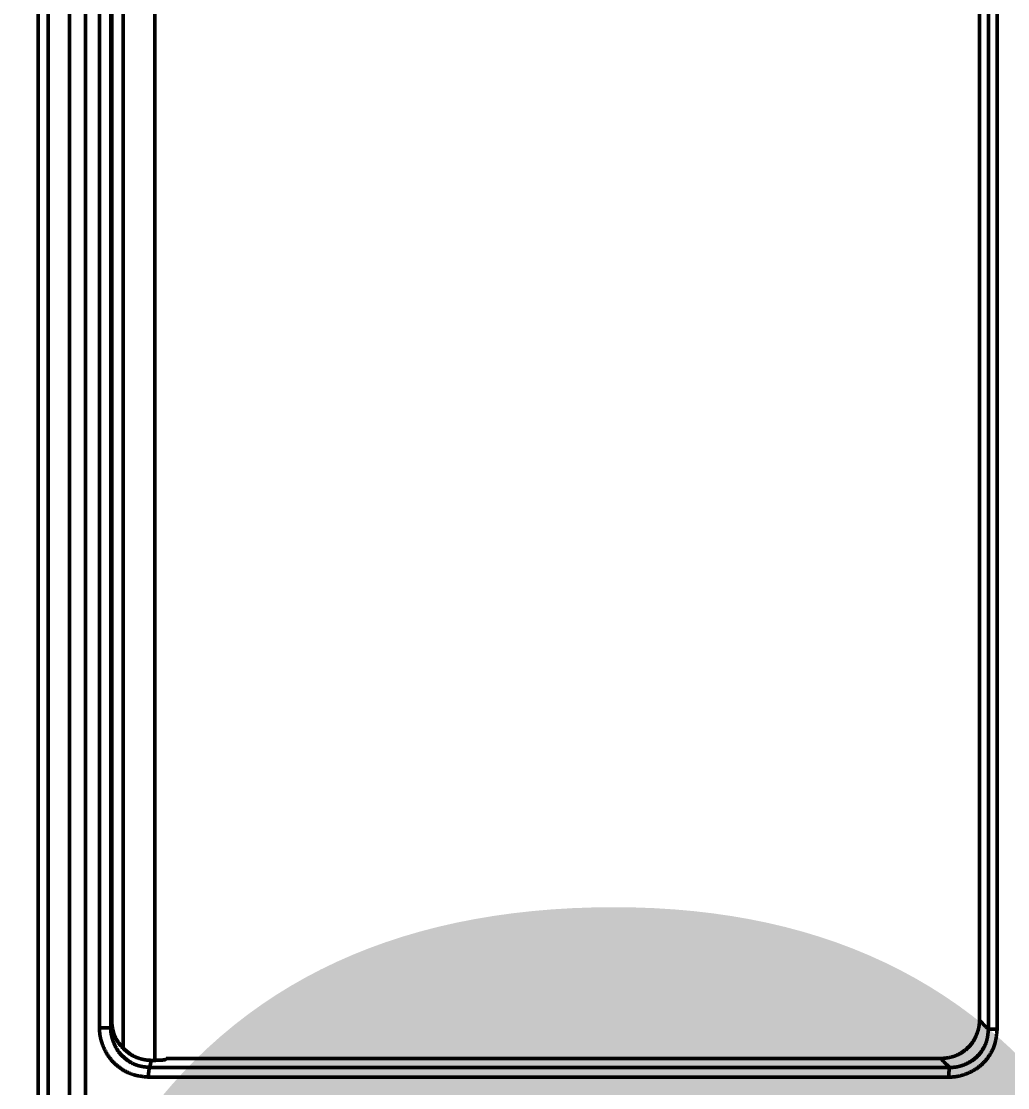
# Model space of a CAD drawing. Header units: millimetres. Extents: x -6033 to 120673, y -4970 to 90533.
# Drawn here: x 87082.5 to 87133.4, y 68398.7 to 68453.7 of the extents above; entities that cross this region are included whole.
import ezdxf
from ezdxf.enums import TextEntityAlignment as Align

# ---------------------------------------------------------------- set-up
doc = ezdxf.new("R2010")
doc.units = ezdxf.units.MM
doc.linetypes.add('I-PLAN$0$ACAD_ISO02W100', pattern=[15, 12, -3])
doc.linetypes.add('I-PLAN$0$DASH', pattern=[0.35, 0.25, -0.1])
doc.layers.get('DefPoints').update_dxf_attribs({"color": 250})
for name, color, linetype, lineweight in [('_ACM-A-ANNO-DIMS-b', 2, 'Continuous', 18), ('_ACM-A-ANNO-DIMS-c', 2, 'Continuous', 18), ('I-AR$0$I-SCOPE', 252, 'Continuous', 35), ('I-PLAN$0$_ACM-A-WALL-HACH', 251, 'Continuous', 9)]:
    doc.layers.add(name, color=color, linetype=linetype, lineweight=lineweight)
for name, color, linetype in [('I-CEILING$0$I-RCP-AIR', 64, 'Continuous'), ('I-CEILING$0$RC-Hatch【天花填充】', 251, 'Continuous'), ('I-FLOOR$0$I-FC-HATCH', 8, 'Continuous'), ('I-PLAN$0$I-PL-FURN', 1, 'I-PLAN$0$DASH'), ('地坪', 7, 'Continuous'), ('天花', 7, 'Continuous')]:
    doc.layers.add(name, color=color, linetype=linetype)
doc.styles.add('_ACM-G-NOTES', font='arial.ttf')
doc.styles.add('I-CEILING$0$黑体', font='simhei.ttf', dxfattribs={"height": 600})
doc.styles.add('I-PLAN$0$Arial', font='ARIALUNI.ttf')
doc.dimstyles.new('_ACM-DIM-A_50', dxfattribs={"dimscale": 50, "dimtxt": 2.5, "dimasz": 1, "dimexe": 1.5, "dimexo": 1, "dimgap": 1, "dimtad": 1, "dimdec": 0, "dimrnd": 5, "dimzin": 1, "dimdsep": 46, "dimtxsty": '_ACM-G-NOTES', "dimblk": 'ARCHTICK', "dimcen": 2.5, "dimclrd": 256, "dimclre": 256, "dimclrt": 256, "dimadec": 3, "dimazin": 0, "dimtfac": 1, "dimtdec": 0, "dimtix": 1, "dimtmove": 0, "dimatfit": 3, "dimldrblk": 'DOTSMALL', "dimfxl": 5, "dimfxlon": 1, "dimlwd": 18, "dimlwe": 18, "dimarcsym": 0})

# ---------------------------------------------------------------- blocks, each defined once
blk = doc.blocks.new('I-AR')
at = {"layer": 'I-AR$0$I-SCOPE'}
h = blk.add_hatch(dxfattribs=at)
h.set_pattern_fill('ANSI31', color=256, scale=200)
h.paths.add_polyline_path([(63300, 72640), (66630, 72640), (66630, 70889.383), (90600, 70890), (90600, 66390), (96650, 66390), (96650, 24876.398), (18340, 24876.398), (18340, 66390), (48090, 66390), (48090, 72640), (51400, 72640), (51400, 72649.887), (52869.5, 72649.887), (52869.5, 72640), (55240, 72640), (55240, 72790), (59460, 72790), (59460, 72640), (61830.5, 72640), (61830.5, 72649.887), (63300, 72649.887)], flags=16)
h.paths.add_polyline_path([(7330, 0), (7330, -1770), (11180, -1770), (11180, 0), (18450, 0), (18450, 2900), (27550, 2900), (27550, 18090), (37037.331, 18090), (37037.331, 17350), (96200, 17350), (96200, 18120), (114640, 18120), (114640, 84500), (0, 84500), (0, 0)])
blk = doc.blocks.new('I-PLAN')
at = {"layer": 'I-PLAN$0$_ACM-A-WALL-HACH'}
h = blk.add_hatch(dxfattribs=at)
h.set_pattern_fill('ANSI31', color=256, scale=10, angle=45)
h.paths.add_polyline_path([(88260, 70790), (88260, 70890), (88030, 70890), (88030, 70790), (88230, 70790)], flags=17)
h.paths.add_polyline_path([(79671.546, 69390), (78155, 69390), (78155, 68990), (77955, 68990), (77955, 69590), (79671.546, 69590)], flags=17)
h.paths.add_polyline_path([(80271.546, 69390), (80271.546, 69590), (80780, 69590), (80780, 68990), (80580, 68990), (80580, 69390)], flags=17)
h.paths.add_polyline_path([(74580, 69590), (73930, 69590), (73930, 69390), (74580, 69390)])
h.paths.add_polyline_path([(68780, 69590), (69430, 69590), (69430, 69390), (68780, 69390)])
h.paths.add_polyline_path([(87280, 66490), (87480, 66490), (87480, 66390), (87280, 66390)])
h.paths.add_polyline_path([(82180, 68990), (82180, 69390), (84230, 69390), (84230, 66490), (84430, 66490), (84430, 69390), (85280, 69390), (85280, 69590), (81980, 69590), (81980, 68990)])
h.paths.add_polyline_path([(87480, 67390), (87480, 69390), (88280, 69390), (88280, 69590), (88080, 69590), (86480, 69590), (86480, 69390), (87280, 69390), (87280, 67390)], flags=17)
h.paths.add_polyline_path([(72130, 68170), (72130, 66490), (72330, 66490), (72330, 67870), (73130, 67870), (73130, 68070), (72330, 68070), (72330, 68170)])
h.paths.add_polyline_path([(71230, 68170), (71230, 66390), (71030, 66390), (71030, 67870), (70230, 67870), (70230, 68070), (71030, 68070), (71030, 68170)])
h.paths.add_polyline_path([(72130, 69070), (72330, 69070), (72330, 69390), (73030, 69390), (73030, 69590), (72130, 69590)])
h.paths.add_polyline_path([(71230, 69070), (71030, 69070), (71030, 69390), (70330, 69390), (70330, 69590), (71230, 69590)])
h.paths.add_polyline_path([(67800, 69490), (67830, 69490), (67830, 69590), (67800, 69590)], flags=17)
h.paths.add_polyline_path([(76755, 69590), (75180, 69590), (75180, 69390), (75330, 69390), (75330, 66390), (75530, 66390), (75530, 69390), (76555, 69390), (76555, 68990), (76755, 68990)])
h.paths.add_polyline_path([(68180, 69590), (68180, 69390), (68030, 69390), (68030, 66520), (67780, 66520), (67780, 66390), (67400, 66390), (67400, 66720), (67830, 66720), (67830, 69590)])
edge = h.paths.add_edge_path()
edge.add_line((89860, 70890), (88860, 70890))
edge.add_line((75530, 66520), (84230, 66520))
edge.add_line((75530, 66720), (84230, 66720))
at = {"layer": 'I-PLAN$0$I-PL-FURN', "linetype": 'I-PLAN$0$ACAD_ISO02W100', "insert": (86615.717, 68406.556), "char_height": 100, "width": 151170.16662, "attachment_point": 1, "style": 'I-PLAN$0$Arial'}
blk.add_mtext('{\\fArial Unicode MS|b0|i0|c134|p34;1800x700}', dxfattribs=at)
blk = doc.blocks.new('I-CEILING$0$RPK-22-40FSNQS')
at = {"color": 0, "lineweight": 50}
for p, q in [((-51.987746, -147.186862), (51.989384, -147.186862)), ((51.989384, -147.635026), (51.989384, -147.186862)), ((51.989384, -147.635026), (-51.987746, -147.635026)), ((51.526494, -148.098138), (51.854438, -147.770038)), ((51.854438, -147.770038), (51.989384, -147.635026)), ((51.526494, -148.098138), (-48.000016, -148.098138)), ((53.644514, -149.9451), (53.499988, -150.089616)), ((53.499988, -190.035762), (53.499988, -150.089616)), ((53.95866, -149.630958), (53.644514, -149.9451)), ((53.95866, -190.870548), (53.95866, -149.630958)), ((54.456598, -190.940746), (54.456598, -149.677702)), ((53.499988, -190.035762), (53.539208, -190.043362)), ((53.590916, -190.6207), (-48.000016, -190.6207)), ((53.590916, -190.799142), (53.590916, -190.6207)), ((53.590916, -190.799142), (53.949646, -190.868796)), ((53.949646, -190.868796), (53.95866, -190.870548)), ((52.96833, -192.2505), (-52.928634, -192.2505)), ((-51.906118, -192.88809), (51.914772, -192.88809)), ((51.60921, -192.828874), (-51.57251, -192.828874)), ((51.804252, -192.866678), (51.60921, -192.828874)), ((51.914772, -192.88809), (51.804252, -192.866678)), ((51.914772, -193.466784), (51.914772, -192.88809)), ((51.914772, -193.466784), (-51.906118, -193.466784)), ((-380.681464, -194.185996), (380.681432, -194.185996)), ((380.681416, -195.01459), (-380.681404, -195.01459)), ((381.571642, -196.120488), (-381.571658, -196.120488)), ((381.57182, -196.625502), (-381.571838, -196.625502))]:
    blk.add_line(p, q, dxfattribs=at)
for points in [[(51.989384, -147.186862), (52.016966, -147.189496), (52.044544, -147.192142), (52.072116, -147.194816), (52.099678, -147.197528), (52.127226, -147.20029), (52.154758, -147.203118), (52.18227, -147.206024), (52.209758, -147.20902), (52.23722, -147.21212), (52.26465, -147.215336), (52.292048, -147.218682), (52.319408, -147.22217), (52.346726, -147.225814), (52.374002, -147.229626), (52.40123, -147.233618), (52.428408, -147.237806), (52.455532, -147.2422), (52.4826, -147.246814), (52.509606, -147.251662), (52.536548, -147.256756), (52.563422, -147.262108), (52.590226, -147.267732), (52.616956, -147.27364), (52.643608, -147.279848), (52.67018, -147.286364), (52.696666, -147.293206), (52.723066, -147.300384), (52.749374, -147.30791), (52.775588, -147.3158), (52.801704, -147.324064), (52.82772, -147.332714), (52.85363, -147.341746), (52.879434, -147.351152), (52.905124, -147.360926), (52.9307, -147.37106), (52.956158, -147.38155), (52.981494, -147.392386), (53.006704, -147.403562), (53.031784, -147.415072), (53.056734, -147.42691), (53.081546, -147.439066), (53.10622, -147.451536), (53.130752, -147.464312), (53.155136, -147.477386), (53.17937, -147.490754), (53.203452, -147.504408), (53.227376, -147.51834), (53.25114, -147.532544), (53.274742, -147.547014), (53.298174, -147.56174), (53.321438, -147.57672), (53.344526, -147.591944), (53.367438, -147.607404), (53.390168, -147.623096), (53.412712, -147.639012), (53.43507, -147.655146), (53.457236, -147.67149), (53.479206, -147.688038), (53.500978, -147.704782), (53.522548, -147.721716), (53.543914, -147.738834), (53.565072, -147.75614), (53.586024, -147.773636), (53.606766, -147.791326), (53.627298, -147.809214), (53.64762, -147.827306), (53.66773, -147.845602), (53.687628, -147.86411), (53.70731, -147.88283), (53.726778, -147.901768), (53.74603, -147.920928), (53.765066, -147.940314), (53.783882, -147.959928), (53.802478, -147.979774), (53.820856, -147.999858), (53.83901, -148.020184), (53.856942, -148.040752), (53.874652, -148.06157), (53.892136, -148.08264), (53.909394, -148.103966), (53.926424, -148.12555), (53.943228, -148.1474), (53.959802, -148.169518), (53.976146, -148.191906), (53.992258, -148.21457), (54.00814, -148.237512), (54.023786, -148.260738), (54.039198, -148.284252), (54.054376, -148.308054), (54.069316, -148.332152), (54.08402, -148.356544), (54.09848, -148.381212), (54.112696, -148.406134), (54.12666, -148.431288), (54.140372, -148.45665), (54.153826, -148.4822), (54.167018, -148.507914), (54.179942, -148.53377), (54.192598, -148.559746), (54.204978, -148.585822), (54.21708, -148.611972), (54.228902, -148.638174), (54.240434, -148.664408), (54.251678, -148.690652), (54.262626, -148.716882), (54.273276, -148.743076), (54.283622, -148.76921), (54.293662, -148.795266), (54.303392, -148.821218), (54.312806, -148.847046), (54.3219, -148.872726), (54.330672, -148.898238), (54.339116, -148.923556), (54.34723, -148.948662), (54.355008, -148.97353), (54.362446, -148.99814), (54.36954, -149.02247), (54.376288, -149.046496), (54.382684, -149.070196), (54.388724, -149.09355), (54.394406, -149.116538), (54.39974, -149.13917), (54.40474, -149.161456), (54.409414, -149.183408), (54.413778, -149.20504), (54.417842, -149.226364), (54.421618, -149.247392), (54.425118, -149.268136), (54.428354, -149.288608), (54.431338, -149.308822), (54.434082, -149.328788), (54.436598, -149.348522), (54.438898, -149.368032), (54.440996, -149.387334), (54.4429, -149.406438), (54.444624, -149.425356), (54.446182, -149.444102), (54.447582, -149.462688), (54.44884, -149.481126), (54.449966, -149.499428), (54.45097, -149.517606), (54.451868, -149.535674), (54.452668, -149.553644), (54.453386, -149.571526), (54.454032, -149.589336), (54.454616, -149.607082), (54.455154, -149.62478), (54.455656, -149.642442), (54.456132, -149.660078), (54.456598, -149.677702)], [(53.95866, -149.630958), (53.958348, -149.616808), (53.958024, -149.60265), (53.957682, -149.58847), (53.957312, -149.574262), (53.956902, -149.560014), (53.956444, -149.545716), (53.95593, -149.531358), (53.955348, -149.516932), (53.95469, -149.502428), (53.953946, -149.487834), (53.953104, -149.47314), (53.95216, -149.458338), (53.951098, -149.443418), (53.949914, -149.42837), (53.948596, -149.413182), (53.947132, -149.397848), (53.945518, -149.382354), (53.943738, -149.366692), (53.941788, -149.350854), (53.939656, -149.334826), (53.937332, -149.318602), (53.934806, -149.30217), (53.932072, -149.28552), (53.929116, -149.268642), (53.92593, -149.251528), (53.922506, -149.234166), (53.918832, -149.216548), (53.9149, -149.198662), (53.910702, -149.1805), (53.906224, -149.162052), (53.901462, -149.143312), (53.896416, -149.124292), (53.891088, -149.105012), (53.885484, -149.08549), (53.879604, -149.065742), (53.873454, -149.045788), (53.867034, -149.025644), (53.860352, -149.00533), (53.853406, -148.984862), (53.846204, -148.964258), (53.838744, -148.943536), (53.831034, -148.922714), (53.823074, -148.90181), (53.814868, -148.880844), (53.80642, -148.85983), (53.797732, -148.838788), (53.78881, -148.817736), (53.779654, -148.796692), (53.770268, -148.775672), (53.760654, -148.754696), (53.750818, -148.733782), (53.740762, -148.712946), (53.73049, -148.692206), (53.720002, -148.671582), (53.709304, -148.65109), (53.6984, -148.63075), (53.68729, -148.610576), (53.67598, -148.59059), (53.664472, -148.570808), (53.65277, -148.551248), (53.640876, -148.531924), (53.62879, -148.512838), (53.616516, -148.493984), (53.604052, -148.475362), (53.5914, -148.456966), (53.57856, -148.438796), (53.565536, -148.420846), (53.552324, -148.403116), (53.53893, -148.3856), (53.52535, -148.368298), (53.511588, -148.351202), (53.497646, -148.334314), (53.48352, -148.317628), (53.469216, -148.301142), (53.454732, -148.284854), (53.44007, -148.268758), (53.42523, -148.252854), (53.410212, -148.237136), (53.39502, -148.221602), (53.379654, -148.20625), (53.364112, -148.191076), (53.348398, -148.176076), (53.33251, -148.16125), (53.316452, -148.14659), (53.300224, -148.132098), (53.283826, -148.117768), (53.267258, -148.103598), (53.250524, -148.089584), (53.233622, -148.075724), (53.216554, -148.062012), (53.19932, -148.048452), (53.181924, -148.035042), (53.164368, -148.021792), (53.146656, -148.008704), (53.12879, -147.995788), (53.11077, -147.983044), (53.092604, -147.970482), (53.07429, -147.958104), (53.055834, -147.945918), (53.037238, -147.93393), (53.018502, -147.922142), (52.999634, -147.910562), (52.980632, -147.899196), (52.961502, -147.888048), (52.942244, -147.877126), (52.922862, -147.866432), (52.90336, -147.855972), (52.88374, -147.845754), (52.864004, -147.835782), (52.844154, -147.82606), (52.824196, -147.816598), (52.80413, -147.807396), (52.783958, -147.798462), (52.763686, -147.789802), (52.743314, -147.781422), (52.722848, -147.773326), (52.702286, -147.76552), (52.681636, -147.758008), (52.660896, -147.750798), (52.640072, -147.743896), (52.619166, -147.737302), (52.59818, -147.731008), (52.577116, -147.725008), (52.555978, -147.719286), (52.53477, -147.713836), (52.513492, -147.708646), (52.49215, -147.703706), (52.470742, -147.699004), (52.449276, -147.69453), (52.427752, -147.690276), (52.406172, -147.68623), (52.38454, -147.68238), (52.36286, -147.678718), (52.341132, -147.675234), (52.31936, -147.671916), (52.297548, -147.668752), (52.275696, -147.665736), (52.25381, -147.662854), (52.23189, -147.660096), (52.20994, -147.657452), (52.187962, -147.654914), (52.16596, -147.652468), (52.143936, -147.650106), (52.121892, -147.647816), (52.099832, -147.64559), (52.077758, -147.643414), (52.055674, -147.641282), (52.033582, -147.639178), (52.011484, -147.637098), (51.989384, -147.635026)], [(53.499988, -150.089616), (53.49783, -150.066888), (53.49566, -150.044162), (53.493468, -150.02144), (53.491246, -149.998728), (53.488978, -149.976026), (53.486656, -149.953338), (53.48427, -149.930666), (53.481806, -149.908012), (53.479256, -149.88538), (53.476608, -149.862772), (53.473852, -149.84019), (53.470976, -149.817638), (53.46797, -149.795118), (53.464824, -149.772634), (53.461524, -149.750186), (53.458062, -149.727778), (53.454424, -149.705412), (53.450604, -149.683092), (53.446588, -149.66082), (53.442364, -149.6386), (53.437924, -149.616432), (53.433256, -149.59432), (53.42835, -149.572268), (53.423192, -149.550276), (53.417776, -149.528348), (53.412086, -149.506488), (53.406114, -149.484696), (53.39985, -149.462976), (53.39328, -149.441332), (53.386396, -149.419764), (53.37919, -149.398276), (53.371662, -149.376874), (53.363822, -149.355556), (53.355672, -149.33433), (53.34722, -149.313196), (53.338472, -149.292162), (53.329434, -149.271226), (53.32011, -149.250394), (53.310508, -149.22967), (53.300634, -149.209058), (53.290492, -149.188558), (53.280088, -149.168176), (53.26943, -149.147916), (53.258524, -149.12778), (53.247372, -149.10777), (53.235984, -149.087892), (53.224364, -149.06815), (53.212518, -149.048544), (53.200452, -149.02908), (53.188172, -149.00976), (53.175686, -148.990588), (53.162996, -148.971568), (53.15011, -148.952702), (53.137032, -148.933994), (53.123772, -148.915448), (53.110332, -148.897068), (53.09672, -148.878856), (53.08294, -148.860816), (53.069, -148.84295), (53.054906, -148.825264), (53.04066, -148.807758), (53.026262, -148.790436), (53.01171, -148.773298), (52.996998, -148.756346), (52.982128, -148.73958), (52.967094, -148.723), (52.951892, -148.70661), (52.936524, -148.690408), (52.920982, -148.674398), (52.905266, -148.65858), (52.889372, -148.642952), (52.873296, -148.62752), (52.85704, -148.612282), (52.840596, -148.597238), (52.823962, -148.582392), (52.807138, -148.567744), (52.79012, -148.553296), (52.772904, -148.539046), (52.755486, -148.524998), (52.737866, -148.511152), (52.720042, -148.497508), (52.702006, -148.48407), (52.68376, -148.470836), (52.6653, -148.457808), (52.646622, -148.444988), (52.627724, -148.432376), (52.608604, -148.419974), (52.589258, -148.407782), (52.569682, -148.3958), (52.549876, -148.384032), (52.529838, -148.372478), (52.509586, -148.36114), (52.48914, -148.35002), (52.46852, -148.339122), (52.447744, -148.328446), (52.426834, -148.317994), (52.40581, -148.307772), (52.38469, -148.29778), (52.363496, -148.28802), (52.342246, -148.278496), (52.320962, -148.269208), (52.299662, -148.26016), (52.278366, -148.251354), (52.257096, -148.242792), (52.23587, -148.234476), (52.214708, -148.226412), (52.193632, -148.218596), (52.17266, -148.211036), (52.151812, -148.203732), (52.131106, -148.196686), (52.110566, -148.1899), (52.09021, -148.183378), (52.07006, -148.177122), (52.05013, -148.171134), (52.030446, -148.165416), (52.011026, -148.15997), (51.99189, -148.1548), (51.973056, -148.149908), (51.954546, -148.145294), (51.93638, -148.140964), (51.919686, -148.137162), (51.903302, -148.133602), (51.887214, -148.130276), (51.871414, -148.127174), (51.855888, -148.12429), (51.84063, -148.121612), (51.825626, -148.119134), (51.810868, -148.116848), (51.796342, -148.114746), (51.78204, -148.112818), (51.76795, -148.111056), (51.754062, -148.109452), (51.740366, -148.107998), (51.72685, -148.106686), (51.713504, -148.105508), (51.700318, -148.104452), (51.68728, -148.103516), (51.67438, -148.102686), (51.661608, -148.101956), (51.648952, -148.101318), (51.636404, -148.100762), (51.62395, -148.100282), (51.611582, -148.09987), (51.599288, -148.099514), (51.587058, -148.099208), (51.574882, -148.098944), (51.562748, -148.098714), (51.550646, -148.098508), (51.538564, -148.09832), (51.526494, -148.098138)], [(53.95866, -149.630958), (53.959154, -149.631284), (53.960142, -149.631936), (53.960638, -149.63226), (53.961134, -149.632586), (53.961634, -149.63291), (53.962136, -149.633234), (53.962642, -149.633556), (53.96315, -149.633878), (53.963664, -149.6342), (53.964182, -149.63452), (53.964704, -149.63484), (53.965232, -149.635158), (53.965766, -149.635476), (53.966308, -149.63579), (53.966854, -149.636106), (53.967408, -149.636418), (53.96797, -149.636728), (53.968542, -149.637038), (53.96912, -149.637346), (53.969708, -149.63765), (53.970306, -149.637954), (53.970914, -149.638256), (53.971532, -149.638554), (53.97216, -149.63885), (53.9728, -149.639144), (53.973452, -149.639436), (53.974116, -149.639726), (53.974794, -149.640012), (53.975484, -149.640296), (53.976324, -149.64063), (53.977184, -149.64096), (53.978064, -149.641286), (53.978962, -149.641608), (53.979878, -149.641928), (53.980814, -149.642244), (53.981768, -149.642556), (53.982742, -149.642864), (53.983734, -149.643172), (53.984744, -149.643474), (53.985774, -149.643774), (53.986822, -149.644072), (53.987886, -149.644368), (53.98897, -149.644662), (53.990072, -149.644952), (53.991194, -149.645242), (53.992332, -149.645528), (53.993488, -149.645814), (53.994662, -149.646098), (53.995854, -149.64638), (53.997062, -149.646662), (53.99829, -149.646942), (53.999534, -149.64722), (54.000796, -149.647498), (54.002076, -149.647774), (54.003372, -149.648052), (54.004686, -149.648328), (54.006016, -149.648604), (54.007364, -149.648878), (54.008728, -149.649154), (54.01011, -149.64943), (54.011508, -149.649706), (54.012924, -149.649982), (54.014356, -149.650256), (54.015804, -149.650532), (54.017268, -149.650808), (54.01875, -149.651082), (54.020248, -149.651358), (54.021762, -149.651632), (54.023292, -149.651906), (54.02484, -149.65218), (54.026402, -149.652452), (54.027982, -149.652726), (54.029576, -149.652998), (54.031188, -149.65327), (54.032816, -149.65354), (54.03446, -149.65381), (54.03612, -149.65408), (54.037794, -149.654348), (54.039486, -149.654616), (54.041194, -149.654882), (54.042916, -149.655148), (54.044654, -149.655412), (54.04641, -149.655676), (54.04818, -149.655938), (54.049964, -149.6562), (54.051766, -149.65646), (54.053582, -149.65672), (54.055414, -149.656976), (54.057262, -149.657232), (54.059124, -149.657488), (54.061002, -149.65774), (54.062896, -149.657992), (54.064804, -149.658242), (54.066726, -149.658492), (54.068664, -149.658738), (54.070616, -149.658984), (54.072584, -149.65923), (54.074566, -149.659472), (54.076562, -149.659714), (54.078574, -149.659954), (54.0806, -149.660194), (54.082638, -149.660432), (54.084692, -149.660668), (54.086762, -149.660902), (54.088844, -149.661136), (54.09094, -149.661368), (54.09305, -149.661598), (54.095174, -149.661828), (54.097312, -149.662056), (54.099462, -149.662282), (54.101628, -149.662506), (54.103806, -149.66273), (54.105998, -149.662952), (54.108204, -149.663174), (54.110424, -149.663392), (54.112656, -149.66361), (54.1149, -149.663828), (54.117158, -149.664042), (54.11943, -149.664256), (54.121714, -149.66447), (54.12401, -149.66468), (54.12632, -149.66489), (54.128642, -149.665098), (54.130976, -149.665306), (54.133324, -149.665512), (54.135682, -149.665716), (54.138054, -149.665918), (54.140438, -149.66612), (54.142832, -149.66632), (54.14524, -149.666518), (54.14766, -149.666714), (54.15009, -149.66691), (54.152532, -149.667104), (54.154986, -149.667296), (54.157452, -149.667486), (54.159928, -149.667676), (54.162416, -149.667862), (54.164916, -149.668048), (54.167426, -149.668234), (54.169948, -149.668416), (54.17248, -149.668596), (54.175022, -149.668776), (54.177576, -149.668954), (54.18014, -149.66913), (54.182714, -149.669306), (54.1853, -149.669478), (54.187894, -149.669648), (54.1905, -149.669818), (54.193116, -149.669986), (54.195742, -149.670152), (54.198376, -149.670316), (54.201022, -149.670478), (54.203676, -149.67064), (54.206342, -149.670798), (54.209016, -149.670956), (54.211698, -149.671112), (54.214392, -149.671266), (54.217092, -149.671418), (54.219804, -149.671568), (54.222524, -149.671718), (54.225252, -149.671864), (54.22799, -149.67201), (54.230736, -149.672154), (54.23349, -149.672296), (54.236254, -149.672436), (54.239024, -149.672574), (54.241804, -149.672712), (54.244592, -149.672846), (54.247388, -149.67298), (54.250192, -149.673112), (54.253004, -149.673242), (54.255824, -149.67337), (54.258652, -149.673496), (54.261488, -149.673622), (54.26433, -149.673746), (54.26718, -149.673866), (54.270036, -149.673986), (54.272902, -149.674106), (54.275772, -149.674222), (54.27865, -149.674336), (54.281536, -149.67445), (54.284428, -149.674562), (54.287326, -149.674672), (54.290232, -149.67478), (54.293144, -149.674886), (54.296062, -149.67499), (54.298986, -149.675092), (54.301914, -149.675192), (54.30485, -149.675292), (54.307792, -149.675388), (54.31074, -149.675482), (54.313692, -149.675576), (54.31665, -149.675666), (54.319614, -149.675756), (54.322582, -149.675842), (54.325556, -149.675926), (54.328536, -149.67601), (54.33152, -149.67609), (54.334508, -149.676168), (54.337502, -149.676244), (54.340498, -149.676318), (54.3435, -149.676388), (54.346506, -149.676458), (54.349518, -149.676524), (54.352532, -149.67659), (54.35555, -149.676652), (54.358572, -149.676712), (54.361598, -149.676768), (54.364628, -149.676824), (54.367662, -149.676876), (54.370698, -149.676926), (54.373736, -149.676974), (54.37678, -149.67702), (54.379826, -149.677064), (54.382874, -149.677106), (54.385924, -149.677144), (54.388978, -149.677182), (54.392034, -149.677218), (54.395094, -149.677252), (54.398154, -149.677286), (54.401218, -149.677316), (54.404284, -149.677346), (54.40735, -149.677374), (54.41042, -149.6774), (54.41349, -149.677426), (54.416562, -149.67745), (54.419636, -149.677474), (54.422712, -149.677496), (54.425788, -149.677518), (54.431944, -149.677558), (54.435024, -149.677578), (54.438104, -149.677596), (54.441186, -149.677614), (54.44735, -149.67765), (54.450432, -149.677668), (54.453516, -149.677684), (54.456598, -149.677702)], [(53.539208, -190.043362), (53.539762, -190.044308), (53.540316, -190.045252), (53.540868, -190.0462), (53.54142, -190.04715), (53.541972, -190.048102), (53.542522, -190.049056), (53.54307, -190.050016), (53.543616, -190.05098), (53.544158, -190.051948), (53.5447, -190.052922), (53.545238, -190.053904), (53.545772, -190.054892), (53.546304, -190.055888), (53.546832, -190.056894), (53.547354, -190.057908), (53.547874, -190.05893), (53.548388, -190.059964), (53.548898, -190.06101), (53.549402, -190.062066), (53.549902, -190.063136), (53.550396, -190.064218), (53.550882, -190.065312), (53.551364, -190.066422), (53.551838, -190.067548), (53.552304, -190.068688), (53.552764, -190.069844), (53.553216, -190.071018), (53.553662, -190.07221), (53.554098, -190.073418), (53.554526, -190.074646), (53.55521, -190.076704), (53.555872, -190.078816), (53.556514, -190.08098), (53.557132, -190.083196), (53.557732, -190.085464), (53.558314, -190.087784), (53.558876, -190.090158), (53.55942, -190.092584), (53.55995, -190.095064), (53.560464, -190.097594), (53.560962, -190.100178), (53.561448, -190.102814), (53.56192, -190.105502), (53.56238, -190.108244), (53.562828, -190.111038), (53.563266, -190.113884), (53.563696, -190.116782), (53.564116, -190.119732), (53.56453, -190.122736), (53.564936, -190.125792), (53.565336, -190.1289), (53.565732, -190.13206), (53.566122, -190.135272), (53.56651, -190.138538), (53.566896, -190.141854), (53.56728, -190.145224), (53.567662, -190.148646), (53.568046, -190.15212), (53.56843, -190.155646), (53.568816, -190.159226), (53.569206, -190.16286), (53.569598, -190.166546), (53.569992, -190.170282), (53.570388, -190.174068), (53.570786, -190.177904), (53.571184, -190.181788), (53.571584, -190.18572), (53.571986, -190.189698), (53.572386, -190.193722), (53.572788, -190.197792), (53.57319, -190.201906), (53.573592, -190.206064), (53.573992, -190.210266), (53.574392, -190.214508), (53.57479, -190.218792), (53.575188, -190.223118), (53.575584, -190.227482), (53.575976, -190.231884), (53.576368, -190.236326), (53.576756, -190.240804), (53.577142, -190.24532), (53.577524, -190.24987), (53.577904, -190.254456), (53.57828, -190.259076), (53.578652, -190.263728), (53.579018, -190.268414), (53.579382, -190.273132), (53.57974, -190.27788), (53.580092, -190.282658), (53.58044, -190.287466), (53.580782, -190.292302), (53.581118, -190.297166), (53.581448, -190.302058), (53.581772, -190.30698), (53.582092, -190.31193), (53.582404, -190.316906), (53.582712, -190.321912), (53.583012, -190.326944), (53.583308, -190.332006), (53.583596, -190.337094), (53.58388, -190.342208), (53.584158, -190.347352), (53.584428, -190.35252), (53.584694, -190.357718), (53.584952, -190.362942), (53.585206, -190.368192), (53.585452, -190.373468), (53.585692, -190.378772), (53.585926, -190.384102), (53.586154, -190.389458), (53.586376, -190.394842), (53.586592, -190.40025), (53.586802, -190.405684), (53.587004, -190.411144), (53.5872, -190.41663), (53.58739, -190.422142), (53.587574, -190.42768), (53.58775, -190.433242), (53.58792, -190.438828), (53.588084, -190.444442), (53.588242, -190.450078), (53.588392, -190.45574), (53.588536, -190.461426), (53.588676, -190.467134), (53.588808, -190.472862), (53.588936, -190.478612), (53.589058, -190.484382), (53.589174, -190.490172), (53.589288, -190.49598), (53.589394, -190.501804), (53.589498, -190.507646), (53.589596, -190.513504), (53.589692, -190.519378), (53.589784, -190.525264), (53.58987, -190.531164), (53.589956, -190.537076), (53.590036, -190.543002), (53.590116, -190.548936), (53.590192, -190.554882), (53.590264, -190.560836), (53.590336, -190.566798), (53.590406, -190.57277), (53.590472, -190.578746), (53.590538, -190.584728), (53.590604, -190.590716), (53.590668, -190.596708), (53.590792, -190.6087), (53.590916, -190.6207)], [(52.96833, -192.2505), (52.983278, -192.233676), (52.998216, -192.216842), (53.013136, -192.199986), (53.028028, -192.183102), (53.042884, -192.166178), (53.057694, -192.149204), (53.072448, -192.132168), (53.087138, -192.115062), (53.101754, -192.097876), (53.116288, -192.0806), (53.13073, -192.063224), (53.14507, -192.045736), (53.1593, -192.028128), (53.173412, -192.01039), (53.187394, -191.992512), (53.201238, -191.974482), (53.214936, -191.956292), (53.228476, -191.93793), (53.241852, -191.919388), (53.255052, -191.900656), (53.268068, -191.881722), (53.280892, -191.862576), (53.293514, -191.84321), (53.305924, -191.823614), (53.318114, -191.803776), (53.330072, -191.783686), (53.341794, -191.763336), (53.353266, -191.742714), (53.36448, -191.721812), (53.37543, -191.700616), (53.386104, -191.679128), (53.396502, -191.657364), (53.406624, -191.635354), (53.41647, -191.613126), (53.42604, -191.590706), (53.435334, -191.568122), (53.44435, -191.545402), (53.45309, -191.522574), (53.461554, -191.499664), (53.46974, -191.4767), (53.47765, -191.45371), (53.485284, -191.430722), (53.492638, -191.407762), (53.499718, -191.384858), (53.506518, -191.362038), (53.513042, -191.33933), (53.519288, -191.31676), (53.525256, -191.294356), (53.530946, -191.272146), (53.53636, -191.250158), (53.541494, -191.228418), (53.54635, -191.206954), (53.55093, -191.185794), (53.55523, -191.164966), (53.559252, -191.144498), (53.562994, -191.124414), (53.566458, -191.104746), (53.569644, -191.085518), (53.572552, -191.06676), (53.57518, -191.048498), (53.576506, -191.038682), (53.57775, -191.029018), (53.578916, -191.019504), (53.580004, -191.010132), (53.581022, -191.000896), (53.581968, -190.991792), (53.582846, -190.982814), (53.583662, -190.97396), (53.584414, -190.96522), (53.585108, -190.95659), (53.585744, -190.948066), (53.586328, -190.939644), (53.586862, -190.931314), (53.587348, -190.923076), (53.587788, -190.914922), (53.588186, -190.906846), (53.588546, -190.898844), (53.588868, -190.89091), (53.589158, -190.883042), (53.589416, -190.87523), (53.589646, -190.86747), (53.58985, -190.859758), (53.590032, -190.85209), (53.590194, -190.844456), (53.59034, -190.836856), (53.590472, -190.829282), (53.590592, -190.821728), (53.590704, -190.81419), (53.590812, -190.806664), (53.590916, -190.799142)], [(51.914772, -192.88809), (51.927538, -192.887898), (51.940316, -192.887696), (51.953114, -192.887476), (51.965948, -192.88723), (51.978828, -192.886946), (51.991764, -192.886618), (52.004768, -192.886234), (52.017852, -192.885786), (52.031028, -192.885268), (52.044306, -192.884666), (52.057698, -192.883974), (52.071214, -192.88318), (52.084868, -192.88228), (52.098668, -192.88126), (52.11263, -192.880114), (52.12676, -192.87883), (52.141074, -192.877402), (52.155582, -192.87582), (52.170292, -192.874072), (52.185222, -192.872154), (52.200378, -192.870052), (52.215772, -192.867762), (52.231418, -192.86527), (52.247324, -192.86257), (52.263504, -192.859652), (52.27997, -192.856506), (52.29673, -192.853124), (52.3138, -192.849498), (52.331186, -192.845616), (52.348904, -192.841472), (52.367902, -192.83682), (52.387258, -192.83187), (52.40695, -192.826624), (52.426956, -192.821086), (52.447256, -192.815258), (52.467826, -192.809142), (52.488648, -192.802744), (52.509698, -192.796066), (52.530958, -192.78911), (52.552404, -192.781878), (52.574016, -192.774376), (52.595774, -192.766606), (52.617654, -192.75857), (52.639638, -192.750272), (52.661702, -192.741714), (52.683826, -192.7329), (52.70599, -192.723832), (52.728172, -192.714514), (52.750348, -192.704948), (52.772502, -192.69514), (52.794608, -192.685088), (52.816648, -192.6748), (52.8386, -192.664274), (52.860444, -192.653518), (52.882154, -192.642532), (52.903716, -192.63132), (52.925102, -192.619886), (52.946296, -192.60823), (52.967272, -192.596358), (52.988014, -192.58427), (53.008502, -192.571972), (53.028734, -192.559464), (53.048718, -192.54675), (53.068452, -192.533828), (53.087942, -192.520704), (53.10719, -192.507376), (53.1262, -192.493846), (53.144976, -192.48012), (53.163522, -192.466194), (53.181838, -192.452076), (53.19993, -192.437762), (53.217802, -192.423256), (53.235454, -192.40856), (53.252894, -192.393676), (53.27012, -192.378606), (53.287138, -192.363352), (53.303952, -192.347912), (53.320564, -192.332294), (53.336978, -192.316494), (53.353198, -192.300518), (53.369226, -192.284364), (53.385064, -192.268036), (53.400718, -192.251538), (53.416192, -192.234866), (53.431486, -192.218028), (53.446606, -192.20102), (53.461552, -192.183848), (53.476332, -192.166512), (53.490946, -192.149016), (53.505398, -192.131358), (53.51969, -192.11354), (53.533818, -192.095568), (53.547776, -192.077442), (53.561558, -192.059166), (53.575162, -192.040738), (53.588578, -192.022166), (53.601804, -192.00345), (53.614834, -191.98459), (53.62766, -191.965594), (53.640278, -191.946458), (53.652684, -191.92719), (53.664872, -191.907788), (53.676834, -191.888258), (53.688568, -191.8686), (53.700066, -191.848818), (53.711324, -191.828912), (53.722336, -191.808888), (53.733096, -191.788744), (53.7436, -191.768486), (53.753842, -191.748116), (53.763816, -191.727636), (53.773516, -191.707046), (53.782938, -191.686352), (53.792076, -191.665554), (53.800924, -191.644656), (53.809476, -191.62366), (53.817728, -191.602568), (53.825676, -191.58138), (53.83331, -191.560104), (53.840628, -191.538738), (53.847628, -191.517286), (53.854314, -191.49575), (53.8607, -191.474134), (53.866796, -191.45244), (53.872612, -191.430672), (53.87816, -191.40883), (53.88345, -191.38692), (53.888494, -191.364944), (53.8933, -191.342904), (53.89788, -191.320806), (53.902246, -191.298648), (53.906408, -191.276436), (53.910376, -191.254172), (53.914162, -191.231858), (53.917776, -191.2095), (53.921228, -191.187098), (53.924532, -191.164654), (53.927694, -191.142174), (53.930728, -191.11966), (53.933642, -191.097114), (53.93645, -191.07454), (53.939162, -191.05194), (53.941788, -191.029316), (53.944338, -191.006672), (53.946822, -190.98401), (53.949254, -190.961336), (53.951644, -190.938648), (53.954, -190.915952), (53.956336, -190.893252), (53.95866, -190.870548)], [(54.456598, -190.940746), (54.453788, -190.969162), (54.450964, -190.997576), (54.448112, -191.02598), (54.445222, -191.054376), (54.442276, -191.082756), (54.439264, -191.111118), (54.436172, -191.139458), (54.432986, -191.167774), (54.429692, -191.19606), (54.426278, -191.224316), (54.422728, -191.252534), (54.419032, -191.280712), (54.415176, -191.308848), (54.411144, -191.336938), (54.406924, -191.364976), (54.402504, -191.39296), (54.397868, -191.420888), (54.393004, -191.448754), (54.3879, -191.476556), (54.38254, -191.504288), (54.376912, -191.53195), (54.371002, -191.559534), (54.364796, -191.58704), (54.358282, -191.614464), (54.351446, -191.641802), (54.344276, -191.66905), (54.336756, -191.696202), (54.328872, -191.72326), (54.320614, -191.750216), (54.311968, -191.777068), (54.302922, -191.80381), (54.293478, -191.830444), (54.283648, -191.856962), (54.273434, -191.883366), (54.262846, -191.909648), (54.25189, -191.935806), (54.240572, -191.96184), (54.228898, -191.987744), (54.216876, -192.013516), (54.204514, -192.039154), (54.191818, -192.064654), (54.178792, -192.090012), (54.165446, -192.115226), (54.151788, -192.140294), (54.13782, -192.16521), (54.123554, -192.189976), (54.108992, -192.214584), (54.094144, -192.239032), (54.079016, -192.26332), (54.063616, -192.28744), (54.047948, -192.311394), (54.032022, -192.335178), (54.015842, -192.358786), (53.999416, -192.382216), (53.98275, -192.405468), (53.965854, -192.428536), (53.94873, -192.451416), (53.931388, -192.47411), (53.913834, -192.49661), (53.896076, -192.518914), (53.878116, -192.54102), (53.859956, -192.562928), (53.841588, -192.58463), (53.823008, -192.60613), (53.804214, -192.627422), (53.785202, -192.648504), (53.765966, -192.669376), (53.746502, -192.690034), (53.726808, -192.710474), (53.706876, -192.730698), (53.686706, -192.750702), (53.666292, -192.770484), (53.64563, -192.79004), (53.624716, -192.80937), (53.603546, -192.828472), (53.582116, -192.84734), (53.560422, -192.865976), (53.538458, -192.884378), (53.516222, -192.90254), (53.493708, -192.920464), (53.470914, -192.938144), (53.447834, -192.95558), (53.424466, -192.97277), (53.400802, -192.98971), (53.376842, -193.0064), (53.352582, -193.022836), (53.328014, -193.039018), (53.303136, -193.054942), (53.277946, -193.070606), (53.252436, -193.086008), (53.226608, -193.101144), (53.200486, -193.116014), (53.174092, -193.130612), (53.147458, -193.144934), (53.120606, -193.158978), (53.093564, -193.172738), (53.066356, -193.18621), (53.039014, -193.199392), (53.011558, -193.212282), (52.98402, -193.22487), (52.956422, -193.237158), (52.928794, -193.249142), (52.90116, -193.260814), (52.873546, -193.272174), (52.845982, -193.283216), (52.81849, -193.293936), (52.7911, -193.304334), (52.763836, -193.314402), (52.736724, -193.324138), (52.709794, -193.333538), (52.683068, -193.342598), (52.656576, -193.351314), (52.630342, -193.359682), (52.604394, -193.3677), (52.578758, -193.375364), (52.55346, -193.382668), (52.528526, -193.38961), (52.503982, -193.396186), (52.479858, -193.402392), (52.456176, -193.408222), (52.434088, -193.41342), (52.412408, -193.418288), (52.391128, -193.422838), (52.370228, -193.427078), (52.349698, -193.431024), (52.329522, -193.434686), (52.309688, -193.438074), (52.290178, -193.4412), (52.27098, -193.444076), (52.25208, -193.446714), (52.233464, -193.449122), (52.215118, -193.451316), (52.197026, -193.453304), (52.179176, -193.455098), (52.161552, -193.45671), (52.14414, -193.458152), (52.126928, -193.459436), (52.1099, -193.46057), (52.09304, -193.461568), (52.076338, -193.46244), (52.059778, -193.4632), (52.043346, -193.463856), (52.027026, -193.46442), (52.010806, -193.464906), (51.99467, -193.465324), (51.978606, -193.465684), (51.962598, -193.466), (51.946632, -193.46628), (51.930696, -193.466538), (51.914772, -193.466784)], [(53.95866, -190.870548), (53.95913, -190.871028), (53.9596, -190.87151), (53.960072, -190.87199), (53.960546, -190.872472), (53.961022, -190.872952), (53.9615, -190.873432), (53.961982, -190.87391), (53.96247, -190.874388), (53.96296, -190.874866), (53.963458, -190.875344), (53.96396, -190.87582), (53.96447, -190.876294), (53.964988, -190.876768), (53.965512, -190.877242), (53.966046, -190.877714), (53.966588, -190.878184), (53.96714, -190.878652), (53.967702, -190.87912), (53.968276, -190.879584), (53.968862, -190.880048), (53.96946, -190.88051), (53.97007, -190.88097), (53.970692, -190.881428), (53.97133, -190.881884), (53.971982, -190.882338), (53.97265, -190.882788), (53.973334, -190.883238), (53.974032, -190.883684), (53.97475, -190.884128), (53.975484, -190.88457), (53.976306, -190.885048), (53.977148, -190.885522), (53.978012, -190.885994), (53.978898, -190.886462), (53.979804, -190.886928), (53.98073, -190.88739), (53.981678, -190.887852), (53.982646, -190.888308), (53.983634, -190.888764), (53.984642, -190.889216), (53.98567, -190.889666), (53.986718, -190.890114), (53.987784, -190.89056), (53.98887, -190.891002), (53.989976, -190.891444), (53.9911, -190.891884), (53.992244, -190.89232), (53.993406, -190.892756), (53.994586, -190.89319), (53.995784, -190.893622), (53.997, -190.894054), (53.998234, -190.894482), (53.999486, -190.89491), (54.000756, -190.895338), (54.002042, -190.895764), (54.003346, -190.896188), (54.004666, -190.896612), (54.006004, -190.897034), (54.007358, -190.897456), (54.008728, -190.897876), (54.010116, -190.898296), (54.011518, -190.898716), (54.012938, -190.899134), (54.014372, -190.899552), (54.015824, -190.89997), (54.01729, -190.900386), (54.018774, -190.900802), (54.020274, -190.901216), (54.021788, -190.90163), (54.02332, -190.902042), (54.024866, -190.902454), (54.02643, -190.902864), (54.028008, -190.903272), (54.029604, -190.90368), (54.031214, -190.904088), (54.03284, -190.904492), (54.034484, -190.904896), (54.036142, -190.9053), (54.037816, -190.9057), (54.039504, -190.9061), (54.04121, -190.906498), (54.042932, -190.906894), (54.044668, -190.90729), (54.04642, -190.907682), (54.048188, -190.908074), (54.049972, -190.908464), (54.05177, -190.908852), (54.053586, -190.909238), (54.055416, -190.909624), (54.057262, -190.910006), (54.059124, -190.910386), (54.061, -190.910766), (54.062892, -190.911142), (54.064798, -190.911516), (54.066722, -190.91189), (54.068658, -190.91226), (54.07061, -190.91263), (54.072578, -190.912996), (54.07456, -190.913362), (54.076556, -190.913724), (54.078566, -190.914084), (54.080592, -190.914444), (54.082632, -190.9148), (54.084686, -190.915156), (54.086754, -190.915508), (54.088836, -190.91586), (54.090934, -190.916208), (54.093044, -190.916556), (54.095168, -190.9169), (54.097306, -190.917242), (54.099458, -190.917584), (54.101624, -190.917922), (54.103804, -190.918258), (54.105996, -190.918594), (54.108202, -190.918926), (54.110422, -190.919256), (54.112654, -190.919584), (54.1149, -190.91991), (54.117158, -190.920234), (54.11943, -190.920556), (54.121714, -190.920876), (54.124012, -190.921194), (54.12632, -190.921508), (54.128644, -190.921822), (54.130978, -190.922134), (54.133324, -190.922442), (54.135684, -190.92275), (54.138056, -190.923054), (54.14044, -190.923356), (54.142834, -190.923656), (54.145242, -190.923954), (54.147662, -190.92425), (54.150092, -190.924542), (54.152534, -190.924834), (54.154988, -190.925122), (54.157454, -190.925408), (54.15993, -190.925692), (54.162418, -190.925974), (54.164918, -190.926254), (54.167428, -190.92653), (54.169948, -190.926804), (54.17248, -190.927076), (54.175024, -190.927346), (54.177576, -190.927612), (54.18014, -190.927876), (54.182714, -190.928138), (54.1853, -190.928398), (54.187894, -190.928656), (54.1905, -190.92891), (54.193116, -190.929162), (54.195742, -190.92941), (54.198376, -190.929658), (54.201022, -190.929902), (54.203676, -190.930142), (54.20634, -190.930382), (54.209014, -190.930618), (54.211698, -190.930852), (54.21439, -190.931084), (54.217092, -190.931312), (54.219804, -190.931538), (54.222522, -190.931762), (54.225252, -190.931982), (54.227988, -190.9322), (54.230736, -190.932416), (54.23349, -190.93263), (54.236252, -190.93284), (54.239024, -190.93305), (54.241804, -190.933254), (54.244592, -190.933458), (54.247388, -190.933658), (54.250192, -190.933856), (54.253004, -190.934052), (54.255824, -190.934244), (54.258652, -190.934436), (54.261486, -190.934624), (54.26433, -190.934808), (54.26718, -190.934992), (54.270036, -190.935172), (54.2729, -190.935348), (54.275772, -190.935524), (54.27865, -190.935696), (54.281536, -190.935866), (54.284428, -190.936034), (54.287326, -190.936198), (54.290232, -190.93636), (54.293144, -190.93652), (54.296062, -190.936676), (54.298986, -190.93683), (54.301916, -190.936982), (54.30485, -190.93713), (54.307792, -190.937274), (54.31074, -190.937416), (54.313692, -190.937556), (54.31665, -190.937692), (54.319614, -190.937826), (54.322584, -190.937956), (54.325556, -190.938082), (54.328536, -190.938206), (54.33152, -190.938326), (54.334508, -190.938444), (54.337502, -190.938558), (54.340498, -190.938668), (54.3435, -190.938776), (54.346508, -190.93888), (54.349518, -190.93898), (54.352532, -190.939076), (54.35555, -190.93917), (54.358572, -190.93926), (54.361598, -190.939346), (54.364628, -190.939428), (54.367662, -190.939508), (54.370698, -190.939582), (54.373736, -190.939654), (54.37678, -190.939722), (54.379826, -190.939788), (54.382874, -190.93985), (54.385924, -190.93991), (54.388978, -190.939966), (54.392034, -190.94002), (54.395094, -190.940072), (54.398154, -190.94012), (54.401218, -190.940168), (54.404282, -190.940212), (54.40735, -190.940254), (54.41042, -190.940294), (54.41349, -190.940332), (54.416562, -190.94037), (54.419636, -190.940404), (54.422712, -190.940438), (54.425788, -190.94047), (54.428866, -190.940502), (54.431944, -190.940532), (54.435024, -190.94056), (54.438104, -190.94059), (54.441186, -190.940616), (54.444268, -190.940644), (54.450432, -190.940696), (54.453516, -190.940722), (54.456598, -190.940746)], [(51.60921, -192.828874), (51.609474, -192.82887), (51.609738, -192.828868), (51.61, -192.828866), (51.610264, -192.828864), (51.610528, -192.82886), (51.610792, -192.828858), (51.61132, -192.828854), (51.611584, -192.82885), (51.611848, -192.828848), (51.612112, -192.828846), (51.612376, -192.828842), (51.612642, -192.82884), (51.612906, -192.828838), (51.61317, -192.828834), (51.613436, -192.828832), (51.6137, -192.828828), (51.613966, -192.828826), (51.614232, -192.828822), (51.614498, -192.82882), (51.614762, -192.828816), (51.61503, -192.828814), (51.615828, -192.828802), (51.616096, -192.8288), (51.616364, -192.828796), (51.61663, -192.828792), (51.616898, -192.828788), (51.617166, -192.828784), (51.632332, -192.828394), (51.648386, -192.827676), (51.665282, -192.82664), (51.682968, -192.825292), (51.701398, -192.82364), (51.72052, -192.821692), (51.740286, -192.819454), (51.760648, -192.816934), (51.781554, -192.81414), (51.802956, -192.81108), (51.824806, -192.80776), (51.847054, -192.804188), (51.869648, -192.800372), (51.892544, -192.796318), (51.915688, -192.792036), (51.939034, -192.787534), (51.96253, -192.782816), (51.986128, -192.77789), (52.00978, -192.772766), (52.033436, -192.76745), (52.057046, -192.76195), (52.080562, -192.756272), (52.103932, -192.750426), (52.12711, -192.744418), (52.150046, -192.738254), (52.17269, -192.731944), (52.194992, -192.725496), (52.216906, -192.718914), (52.238378, -192.71221), (52.259362, -192.705388), (52.279818, -192.698456), (52.29975, -192.691418), (52.31917, -192.684284), (52.338092, -192.677054), (52.356528, -192.669736), (52.37449, -192.662334), (52.391994, -192.654852), (52.40905, -192.647298), (52.425674, -192.639674), (52.441878, -192.631988), (52.457674, -192.624244), (52.473076, -192.616448), (52.488096, -192.608602), (52.50275, -192.600714), (52.517048, -192.592788), (52.531004, -192.58483), (52.544632, -192.576844), (52.557946, -192.568836), (52.570956, -192.56081), (52.583676, -192.552774), (52.59612, -192.544728), (52.608302, -192.536682), (52.620232, -192.52864), (52.631926, -192.520606), (52.643396, -192.512584), (52.654654, -192.504582), (52.665716, -192.496604), (52.676592, -192.488654), (52.687298, -192.480738), (52.697844, -192.472862), (52.708244, -192.465028), (52.718502, -192.457238), (52.728626, -192.44949), (52.738618, -192.44178), (52.748484, -192.43411), (52.758228, -192.426476), (52.767856, -192.418878), (52.777372, -192.411312), (52.786782, -192.40378), (52.79609, -192.39628), (52.805302, -192.388808), (52.81442, -192.381366), (52.823452, -192.373948), (52.8324, -192.366556), (52.841272, -192.359188), (52.85007, -192.351842), (52.858802, -192.344518), (52.86747, -192.337212), (52.876078, -192.329924), (52.884636, -192.322652), (52.893142, -192.315394), (52.901606, -192.30815), (52.910032, -192.300918), (52.918424, -192.293696), (52.926786, -192.286484), (52.935124, -192.279278), (52.943442, -192.272078), (52.951746, -192.264882), (52.96004, -192.25769), (52.96833, -192.2505)]]:
    blk.add_lwpolyline(points, dxfattribs=at)
blk = doc.blocks.new('I-CEILING')
at = {"layer": 'I-CEILING$0$RC-Hatch【天花填充】'}
h = blk.add_hatch(dxfattribs=at)
h.set_pattern_fill('_USER', color=256, scale=600, double=1, pattern_type=0)
h.set_pattern_definition([(0, (81980, 70481.47), (0, 600), []), (90, (81980, 70481.47), (-600, 4e-14), [])])
h.paths.add_polyline_path([(84430, 69390), (85280, 69390), (85280, 69590), (81980, 69590), (81980, 69090), (80780, 69090), (80780, 69590), (77955, 69590), (77955, 69090), (76755, 69090), (76755, 69590), (66630, 69590), (66630, 70790), (88030, 70790), (88030, 69590), (86480, 69590), (86480, 69390), (87280, 69390), (87280, 66390), (85430, 66390), (85430, 66490), (84430, 66490)])
at = {"layer": 'I-CEILING$0$I-RCP-AIR', "rotation": 269.9999999882699}
blk.add_blockref('I-CEILING$0$RPK-22-40FSNQS', (87280, 68453.738, 3000), dxfattribs=at)
at = {"layer": 'I-CEILING$0$I-RCP-AIR', "style": 'I-CEILING$0$黑体'}
for tag, p in [('R', (61966.358, 71748.905)), ('R', (61966.358, 66925.235)), ('R', (51736.068, 63924.766)), ('R', (62976.068, 63924.766)), ('S', (56433.591, 63065))]:
    blk.add_attdef(tag, text='', height=100, dxfattribs=at).set_placement(p, align=Align.MIDDLE_CENTER)
blk = doc.blocks.new('I-FLOOR')
at = {"layer": 'I-FLOOR$0$I-FC-HATCH'}
h = blk.add_hatch(dxfattribs=at)
h.set_pattern_fill('_USER', color=256, scale=600, double=1, pattern_type=0)
h.set_pattern_definition([(0, (85280, 69590), (0, 600), []), (90, (85280, 69590), (-600, 4e-14), [])])
h.paths.add_polyline_path([(84430, 69390), (85280, 69390), (85280, 69590), (81980, 69590), (81980, 69090), (80780, 69090), (80780, 69590), (77955, 69590), (77955, 69090), (76755, 69090), (76755, 69590), (66630, 69590), (66630, 70790), (88030, 70790), (88030, 69590), (86480, 69590), (86480, 69390), (87280, 69390), (87280, 66390), (85430, 66390), (85430, 66490), (84430, 66490)])
blk = doc.blocks.new('_ArchTick')
at = {"color": 0, "linetype": 'ByBlock', "const_width": 0.15}
blk.add_lwpolyline([(-0.5, -0.5), (0.5, 0.5)], dxfattribs=at)
blk = doc.blocks.new('*D142')
at = {"layer": '_ACM-A-ANNO-DIMS-b', "lineweight": 18, "transparency": 16777216}
for p, q in [((86480, 67983.186), (86480, 68308.186)), ((87280, 67983.186), (87280, 68308.186)), ((86480, 68233.186), (87280, 68233.186))]:
    blk.add_line(p, q, dxfattribs=at)
at = {"layer": 'DefPoints', "color": 0, "transparency": 16777216}
for p in [(87280, 68233.186), (86480, 67781.466), (87280, 67781.466)]:
    blk.add_point(p, dxfattribs=at)
at = {"layer": '_ACM-A-ANNO-DIMS-b', "lineweight": 18, "transparency": 16777216, "xscale": 50, "yscale": 50, "zscale": 50, "rotation": 180}
blk.add_blockref('_ArchTick', (86480, 68233.186), dxfattribs=at)
at = {"layer": '_ACM-A-ANNO-DIMS-b', "lineweight": 18, "transparency": 16777216, "xscale": 50, "yscale": 50, "zscale": 50}
blk.add_blockref('_ArchTick', (87280, 68233.186), dxfattribs=at)
at = {"layer": '_ACM-A-ANNO-DIMS-b', "transparency": 16777216, "insert": (86880, 68347.008), "char_height": 125, "attachment_point": 5, "style": '_ACM-G-NOTES'}
blk.add_mtext('800', dxfattribs=at)
blk = doc.blocks.new('_DotSmall')
at = {"color": 0, "linetype": 'ByBlock', "const_width": 0.5}
blk.add_lwpolyline([(-0.0625, 0, 1), (0.0625, 0, 1)], format="xyb", close=True, dxfattribs=at)
blk = doc.blocks.new('*D236')
at = {"layer": '_ACM-A-ANNO-DIMS-c', "lineweight": 18, "transparency": 16777216}
for p, q in [((86747.261, 69390), (86422.261, 69390)), ((86497.261, 67926.5), (86497.261, 69390)), ((86747.261, 67926.5), (86422.261, 67926.5))]:
    blk.add_line(p, q, dxfattribs=at)
at = {"layer": 'DefPoints', "color": 0, "transparency": 16777216}
for p in [(86497.261, 69390), (87342.05, 69390), (87342.05, 67926.5)]:
    blk.add_point(p, dxfattribs=at)
at = {"layer": '_ACM-A-ANNO-DIMS-c', "lineweight": 18, "transparency": 16777216, "xscale": 50, "yscale": 50, "zscale": 50}
for p, rotation in [((86497.261, 69390), 90), ((86497.261, 67926.5), 270)]:
    blk.add_blockref('_ArchTick', p, dxfattribs=dict(at, rotation=rotation))
at = {"layer": '_ACM-A-ANNO-DIMS-c', "transparency": 16777216, "insert": (86383.439, 68658.25), "char_height": 125, "attachment_point": 5, "rotation": 90, "style": '_ACM-G-NOTES'}
blk.add_mtext('1465', dxfattribs=at)

msp = doc.modelspace()

# ---------------------------------------------------------------- block references
for name in ['I-AR', 'I-PLAN']:
    msp.add_blockref(name, (0, 0))

# ---------------------------------------------------------------- next in the draw order: block references
at = {"layer": '天花'}
msp.add_blockref('I-CEILING', (0, 0), dxfattribs=at)

# ---------------------------------------------------------------- next in the draw order: block references
at = {"layer": '地坪'}
msp.add_blockref('I-FLOOR', (0, 0), dxfattribs=at)

# ---------------------------------------------------------------- next in the draw order: dimensions: what is measured, and where the dimension line sits
at = {"layer": '_ACM-A-ANNO-DIMS-b'}
dim = msp.add_linear_dim(base=(87280, 68233.186), p1=(86480, 67781.466), p2=(87280, 67781.466), dimstyle='_ACM-DIM-A_50', dxfattribs=at)
dim.commit()
dim.dimension.update_dxf_attribs({"geometry": '*D142', "text_midpoint": (86880, 68347.008)})
at = {"layer": '_ACM-A-ANNO-DIMS-c'}
dim = msp.add_linear_dim(base=(86497.260511325, 69390), p1=(87342.050366476, 67926.5), p2=(87342.050366476, 69390), angle=90, dimstyle='_ACM-DIM-A_50', override={"dimzin": 8}, dxfattribs=at)
dim.commit()
dim.dimension.update_dxf_attribs({"geometry": '*D236', "text_midpoint": (86383.43888786, 68658.25)})

doc.saveas('drawing.dxf')
